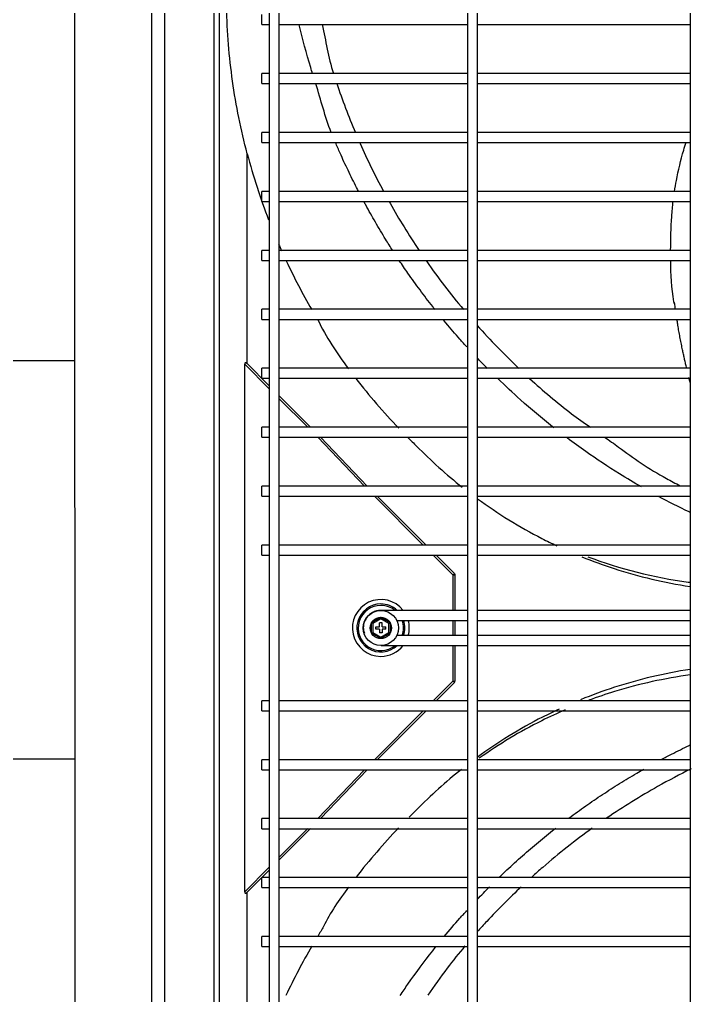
# Model space of a CAD drawing. Extents: x 58467 to 79089, y -33726 to -17391.
# Drawn here: x 72186.26 to 72213.21, y -19168.33 to -19129.44 of the extents above; entities that cross this region are included whole.
import ezdxf

# ---------------------------------------------------------------- set-up
doc = ezdxf.new("R2010")
doc.units = 0
doc.header["$LTSCALE"] = 100
doc.layers.add('BA_elev1', color=7, linetype='Continuous')
doc.layers.add('BA_elev3', color=8, linetype='Continuous')

# ---------------------------------------------------------------- blocks, each defined once
blk = doc.blocks.new('ZSGT')
at = {"color": 3}
for p, q in [((40264.234, -24505.717, -3.539), (40264.234, -24624.08, -3.539)), ((40264.634, -24624.08, -3.539), (40264.634, -24505.717, -3.539)), ((40273.112, -24505.717, -3.539), (40273.112, -24624.08, -3.539)), ((40251.646, -24622.901, -3.539), (40251.646, -24506.852, -3.539)), ((40252.146, -24506.852, -3.539), (40252.146, -24622.901, -3.539)), ((40254.125, -24617.41, -3.539), (40254.125, -24512.252, -3.539)), ((40256.329, -24512.125, -3.539), (40256.329, -24617.58, -3.539)), ((40256.729, -24617.58, -3.539), (40256.729, -24512.125, -3.539)), ((40254.337, -24512.405, -3.539), (40254.337, -24617.258, -3.539)), ((40256.029, -24540.785, -3.539), (40256.029, -24540.385, -3.539)), ((40256.029, -24540.785, -3.539), (40256.329, -24540.785, -3.539)), ((40256.729, -24540.785, -3.539), (40264.234, -24540.785, -3.539)), ((40264.634, -24540.785, -3.539), (40273.113, -24540.785, -3.539)), ((40256.329, -24542.734, -3.539), (40256.029, -24542.734, -3.539)), ((40256.029, -24543.134, -3.539), (40256.029, -24542.734, -3.539)), ((40264.234, -24542.734, -3.539), (40256.729, -24542.734, -3.539)), ((40273.113, -24542.734, -3.539), (40264.634, -24542.734, -3.539)), ((40256.029, -24543.134, -3.539), (40256.329, -24543.134, -3.539)), ((40256.729, -24543.134, -3.539), (40264.234, -24543.134, -3.539)), ((40264.634, -24543.134, -3.539), (40273.113, -24543.134, -3.539)), ((40256.329, -24545.084, -3.539), (40256.029, -24545.084, -3.539)), ((40256.029, -24545.484, -3.539), (40256.029, -24545.084, -3.539)), ((40264.234, -24545.084, -3.539), (40256.729, -24545.084, -3.539)), ((40273.113, -24545.084, -3.539), (40264.634, -24545.084, -3.539)), ((40256.029, -24545.484, -3.539), (40256.329, -24545.484, -3.539)), ((40256.729, -24545.484, -3.539), (40264.234, -24545.484, -3.539)), ((40264.634, -24545.484, -3.539), (40273.113, -24545.484, -3.539)), ((40255.449, -24554.305, -3.539), (40255.449, -24545.935, -3.539)), ((40256.329, -24547.434, -3.539), (40256.029, -24547.434, -3.539)), ((40256.029, -24547.833, -3.539), (40256.029, -24547.434, -3.539)), ((40264.234, -24547.434, -3.539), (40256.729, -24547.434, -3.539)), ((40273.113, -24547.434, -3.539), (40264.634, -24547.434, -3.539)), ((40256.029, -24547.833, -3.539), (40256.329, -24547.833, -3.539)), ((40256.729, -24547.833, -3.539), (40264.234, -24547.833, -3.539)), ((40264.634, -24547.833, -3.539), (40273.113, -24547.833, -3.539)), ((40256.329, -24549.783, -3.539), (40256.029, -24549.783, -3.539)), ((40256.029, -24550.183, -3.539), (40256.029, -24549.783, -3.539)), ((40264.234, -24549.783, -3.539), (40256.729, -24549.783, -3.539)), ((40273.113, -24549.783, -3.539), (40264.634, -24549.783, -3.539)), ((40256.029, -24550.183, -3.539), (40256.329, -24550.183, -3.539)), ((40256.729, -24550.183, -3.539), (40264.234, -24550.183, -3.539)), ((40264.634, -24550.183, -3.539), (40273.113, -24550.183, -3.539)), ((40256.329, -24552.133, -3.539), (40256.029, -24552.133, -3.539)), ((40256.029, -24552.533, -3.539), (40256.029, -24552.133, -3.539)), ((40264.234, -24552.133, -3.539), (40256.729, -24552.133, -3.539)), ((40273.113, -24552.133, -3.539), (40264.634, -24552.133, -3.539)), ((40256.029, -24552.533, -3.539), (40256.329, -24552.533, -3.539)), ((40256.729, -24552.533, -3.539), (40264.234, -24552.533, -3.539)), ((40264.634, -24552.533, -3.539), (40273.113, -24552.533, -3.539)), ((40255.349, -24575.344, -3.539), (40255.349, -24554.319, -3.539)), ((40255.349, -24554.319, -3.539), (40256.329, -24555.299, -3.539)), ((40255.429, -24554.285, -3.539), (40256.329, -24555.185, -3.539)), ((40256.329, -24554.482, -3.539), (40256.029, -24554.482, -3.539)), ((40256.029, -24554.882, -3.539), (40256.029, -24554.482, -3.539)), ((40264.234, -24554.482, -3.539), (40256.729, -24554.482, -3.539)), ((40273.113, -24554.482, -3.539), (40264.634, -24554.482, -3.539)), ((40256.029, -24554.882, -3.539), (40256.329, -24554.882, -3.539)), ((40256.729, -24554.882, -3.539), (40264.234, -24554.882, -3.539)), ((40264.634, -24554.882, -3.539), (40273.113, -24554.882, -3.539)), ((40256.729, -24555.585, -3.539), (40257.976, -24556.832, -3.539)), ((40256.729, -24555.698, -3.539), (40257.863, -24556.832, -3.539)), ((40256.329, -24556.832, -3.539), (40256.029, -24556.832, -3.539)), ((40256.029, -24557.232, -3.539), (40256.029, -24556.832, -3.539)), ((40264.234, -24556.832, -3.539), (40256.729, -24556.832, -3.539)), ((40273.113, -24556.832, -3.539), (40264.634, -24556.832, -3.539)), ((40256.029, -24557.232, -3.539), (40256.329, -24557.232, -3.539)), ((40256.729, -24557.232, -3.539), (40264.234, -24557.232, -3.539)), ((40258.263, -24557.232, -3.539), (40260.118, -24559.182, -3.539)), ((40258.376, -24557.232, -3.539), (40260.231, -24559.182, -3.539)), ((40264.634, -24557.232, -3.539), (40273.113, -24557.232, -3.539)), ((40256.329, -24559.182, -3.539), (40256.029, -24559.182, -3.539)), ((40256.029, -24559.582, -3.539), (40256.029, -24559.182, -3.539)), ((40264.234, -24559.182, -3.539), (40256.729, -24559.182, -3.539)), ((40273.113, -24559.182, -3.539), (40264.634, -24559.182, -3.539)), ((40256.029, -24559.582, -3.539), (40256.329, -24559.582, -3.539)), ((40256.729, -24559.582, -3.539), (40264.234, -24559.582, -3.539)), ((40260.518, -24559.582, -3.539), (40262.468, -24561.531, -3.539)), ((40260.631, -24559.582, -3.539), (40262.581, -24561.531, -3.539)), ((40264.634, -24559.582, -3.539), (40273.113, -24559.582, -3.539)), ((40256.329, -24561.531, -3.539), (40256.029, -24561.531, -3.539)), ((40256.029, -24561.931, -3.539), (40256.029, -24561.531, -3.539)), ((40264.234, -24561.531, -3.539), (40256.729, -24561.531, -3.539)), ((40273.113, -24561.531, -3.539), (40264.634, -24561.531, -3.539)), ((40256.029, -24561.931, -3.539), (40256.329, -24561.931, -3.539)), ((40256.729, -24561.931, -3.539), (40264.234, -24561.931, -3.539)), ((40262.868, -24561.931, -3.539), (40263.651, -24562.714, -3.539)), ((40262.981, -24561.931, -3.539), (40263.708, -24562.658, -3.539)), ((40264.634, -24561.931, -3.539), (40273.113, -24561.931, -3.539)), ((40263.651, -24562.714, -3.539), (40263.708, -24562.658, -3.539)), ((40263.651, -24562.714, -3.539), (40263.651, -24564.131, -3.539)), ((40263.651, -24562.714, -3.539), (40263.731, -24562.714, -3.539)), ((40263.731, -24562.714, -3.539), (40263.731, -24564.131, -3.539)), ((40262.168, -24564.131, -3.539), (40260.79, -24564.131, -3.539)), ((40264.234, -24564.131, -3.539), (40261.961, -24564.131, -3.539)), ((40262.817, -24564.131, -3.539), (40262.451, -24564.131, -3.539)), ((40273.112, -24564.131, -3.539), (40264.634, -24564.131, -3.539)), ((40260.408, -24564.619, -3.539), (40260.776, -24564.406, -3.539)), ((40260.408, -24565.044, -3.539), (40260.408, -24564.619, -3.539)), ((40260.458, -24564.648, -3.539), (40260.408, -24564.619, -3.539)), ((40260.776, -24564.464, -3.539), (40260.458, -24564.648, -3.539)), ((40260.458, -24564.648, -3.539), (40260.458, -24565.015, -3.539)), ((40260.576, -24564.781, -3.539), (40260.726, -24564.781, -3.539)), ((40260.576, -24564.881, -3.539), (40260.576, -24564.781, -3.539)), ((40260.826, -24564.631, -3.539), (40260.726, -24564.631, -3.539)), ((40260.726, -24564.781, -3.539), (40260.726, -24564.631, -3.539)), ((40260.776, -24564.406, -3.539), (40261.144, -24564.619, -3.539)), ((40260.776, -24564.464, -3.539), (40260.776, -24564.406, -3.539)), ((40261.094, -24564.648, -3.539), (40260.776, -24564.464, -3.539)), ((40260.826, -24564.781, -3.539), (40260.826, -24564.631, -3.539)), ((40260.826, -24564.781, -3.539), (40260.976, -24564.781, -3.539)), ((40260.976, -24564.881, -3.539), (40260.976, -24564.781, -3.539)), ((40261.094, -24564.648, -3.539), (40261.144, -24564.619, -3.539)), ((40261.094, -24565.015, -3.539), (40261.094, -24564.648, -3.539)), ((40261.144, -24564.619, -3.539), (40261.144, -24565.044, -3.539)), ((40261.408, -24564.531, -3.539), (40262.168, -24564.531, -3.539)), ((40261.961, -24564.531, -3.539), (40264.234, -24564.531, -3.539)), ((40262.451, -24564.531, -3.539), (40262.817, -24564.531, -3.539)), ((40263.651, -24564.531, -3.539), (40263.651, -24565.131, -3.539)), ((40263.731, -24564.531, -3.539), (40263.731, -24565.131, -3.539)), ((40264.634, -24564.531, -3.539), (40273.112, -24564.531, -3.539)), ((40260.408, -24565.044, -3.539), (40260.458, -24565.015, -3.539)), ((40260.776, -24565.256, -3.539), (40260.408, -24565.044, -3.539)), ((40260.458, -24565.015, -3.539), (40260.776, -24565.198, -3.539)), ((40260.726, -24564.881, -3.539), (40260.576, -24564.881, -3.539)), ((40260.726, -24564.881, -3.539), (40260.726, -24565.031, -3.539)), ((40260.826, -24565.031, -3.539), (40260.726, -24565.031, -3.539)), ((40260.776, -24565.198, -3.539), (40261.094, -24565.015, -3.539)), ((40261.144, -24565.044, -3.539), (40260.776, -24565.256, -3.539)), ((40260.826, -24564.881, -3.539), (40260.826, -24565.031, -3.539)), ((40260.976, -24564.881, -3.539), (40260.826, -24564.881, -3.539)), ((40261.144, -24565.044, -3.539), (40261.094, -24565.015, -3.539)), ((40262.168, -24565.131, -3.539), (40261.408, -24565.131, -3.539)), ((40262.451, -24565.131, -3.539), (40262.168, -24565.131, -3.539)), ((40262.817, -24565.131, -3.539), (40262.451, -24565.131, -3.539)), ((40263.1, -24565.131, -3.539), (40262.817, -24565.131, -3.539)), ((40264.234, -24565.131, -3.539), (40263.1, -24565.131, -3.539)), ((40273.113, -24565.131, -3.539), (40264.634, -24565.131, -3.539)), ((40260.776, -24565.256, -3.539), (40260.776, -24565.198, -3.539)), ((40260.794, -24565.531, -3.539), (40262.168, -24565.531, -3.539)), ((40262.168, -24565.531, -3.539), (40262.451, -24565.531, -3.539)), ((40262.451, -24565.531, -3.539), (40262.817, -24565.531, -3.539)), ((40262.451, -24565.531, -3.539), (40262.451, -24565.531, -3.539)), ((40262.817, -24565.531, -3.539), (40263.1, -24565.531, -3.539)), ((40262.817, -24565.531, -3.539), (40262.817, -24565.531, -3.539)), ((40263.1, -24565.531, -3.539), (40264.234, -24565.531, -3.539)), ((40263.651, -24565.531, -3.539), (40263.651, -24566.948, -3.539)), ((40263.731, -24565.531, -3.539), (40263.731, -24566.948, -3.539)), ((40264.634, -24565.531, -3.539), (40273.113, -24565.531, -3.539)), ((40263.651, -24566.948, -3.539), (40262.868, -24567.73, -3.539)), ((40263.708, -24567.005, -3.539), (40262.982, -24567.73, -3.539)), ((40263.651, -24566.948, -3.539), (40263.731, -24566.948, -3.539)), ((40263.708, -24567.005, -3.539), (40263.651, -24566.948, -3.539)), ((40256.329, -24567.73, -3.539), (40256.029, -24567.73, -3.539)), ((40256.029, -24568.13, -3.539), (40256.029, -24567.73, -3.539)), ((40264.234, -24567.73, -3.539), (40256.729, -24567.73, -3.539)), ((40273.113, -24567.73, -3.539), (40264.634, -24567.73, -3.539)), ((40256.029, -24568.13, -3.539), (40256.329, -24568.13, -3.539)), ((40256.729, -24568.13, -3.539), (40264.234, -24568.13, -3.539)), ((40262.469, -24568.13, -3.539), (40260.519, -24570.08, -3.539)), ((40262.582, -24568.13, -3.539), (40260.632, -24570.08, -3.539)), ((40264.634, -24568.13, -3.539), (40273.113, -24568.13, -3.539)), ((40256.329, -24570.08, -3.539), (40256.029, -24570.08, -3.539)), ((40256.029, -24570.48, -3.539), (40256.029, -24570.08, -3.539)), ((40264.234, -24570.08, -3.539), (40256.729, -24570.08, -3.539)), ((40273.113, -24570.08, -3.539), (40264.634, -24570.08, -3.539)), ((40256.029, -24570.48, -3.539), (40256.329, -24570.48, -3.539)), ((40256.729, -24570.48, -3.539), (40264.234, -24570.48, -3.539)), ((40260.119, -24570.48, -3.539), (40258.263, -24572.43, -3.539)), ((40260.232, -24570.48, -3.539), (40258.377, -24572.43, -3.539)), ((40264.634, -24570.48, -3.539), (40273.113, -24570.48, -3.539)), ((40256.329, -24572.43, -3.539), (40256.029, -24572.43, -3.539)), ((40256.029, -24572.83, -3.539), (40256.029, -24572.43, -3.539)), ((40264.234, -24572.43, -3.539), (40256.729, -24572.43, -3.539)), ((40273.113, -24572.43, -3.539), (40264.634, -24572.43, -3.539)), ((40256.029, -24572.83, -3.539), (40256.329, -24572.83, -3.539)), ((40257.864, -24572.829, -3.539), (40256.729, -24573.964, -3.539)), ((40257.977, -24572.829, -3.539), (40256.729, -24574.077, -3.539)), ((40256.729, -24572.83, -3.539), (40264.234, -24572.83, -3.539)), ((40264.634, -24572.83, -3.539), (40273.113, -24572.83, -3.539)), ((40256.329, -24574.364, -3.539), (40255.349, -24575.344, -3.539)), ((40256.329, -24574.477, -3.539), (40255.429, -24575.377, -3.539)), ((40256.329, -24574.779, -3.539), (40256.029, -24574.779, -3.539)), ((40256.029, -24575.179, -3.539), (40256.029, -24574.779, -3.539)), ((40264.234, -24574.779, -3.539), (40256.729, -24574.779, -3.539)), ((40273.113, -24574.779, -3.539), (40264.634, -24574.779, -3.539)), ((40256.029, -24575.179, -3.539), (40256.329, -24575.179, -3.539)), ((40256.729, -24575.179, -3.539), (40264.234, -24575.179, -3.539)), ((40264.634, -24575.179, -3.539), (40273.113, -24575.179, -3.539)), ((40255.449, -24583.727, -3.539), (40255.449, -24575.357, -3.539)), ((40256.329, -24577.129, -3.539), (40256.029, -24577.129, -3.539)), ((40256.029, -24577.529, -3.539), (40256.029, -24577.129, -3.539)), ((40264.234, -24577.129, -3.539), (40256.729, -24577.129, -3.539)), ((40273.113, -24577.129, -3.539), (40264.634, -24577.129, -3.539)), ((40256.029, -24577.529, -3.539), (40256.329, -24577.529, -3.539)), ((40256.729, -24577.529, -3.539), (40264.234, -24577.529, -3.539)), ((40264.634, -24577.529, -3.539), (40273.113, -24577.529, -3.539))]:
    blk.add_line(p, q, dxfattribs=at)
for radius in [0.7, 0.425, 0.425]:
    blk.add_circle((40260.776, -24564.831, -3.539), radius, dxfattribs=at)
at = {"color": 3, "extrusion": (0, 0, -1)}
blk.add_arc((-40263.651, -24562.714, 3.539), 0.08, 135, 180, dxfattribs=at)
at = {"color": 3}
for centre, radius, start, end in [((40260.776, -24564.831, -3.539), 1.133, 38.1431, 270), ((40260.776, -24564.831, -3.539), 0.956, 90, 312.9805), ((40260.776, -24564.831, -3.539), 0.9, 90, 308.9644), ((40260.776, -24564.831, -3.539), 0.956, 47.0194, 90), ((40260.776, -24564.831, -3.539), 0.9, 51.0412, 90), ((40260.776, -24564.831, -3.539), 0.9, 340.5432, 19.4569), ((40260.776, -24564.831, -3.539), 0.956, 341.7356, 18.2642), ((40260.776, -24564.831, -3.539), 1.133, 344.6607, 15.3394), ((40260.776, -24564.831, -3.539), 1.133, 270, 321.8625), ((40263.651, -24566.948, -3.539), 0.08, 315, 0)]:
    blk.add_arc(centre, radius, start, end, dxfattribs=at)
for centre, major_axis, start_param, end_param in [((40255.429, -24554.399, -3.539), (-0.057, 0.137), -0.785398, 0.785398), ((40255.429, -24575.264, -3.539), (0.057, 0.137), 2.356194, 3.926991)]:
    blk.add_ellipse(centre, major_axis=major_axis, ratio=0.414214, start_param=start_param, end_param=end_param, dxfattribs=at)
for points, knots in [([(40255.449, -24545.935, -3.539), (40255.197, -24544.979, -3.539), (40255.002, -24544.014, -3.539), (40254.796, -24542.553, -3.539), (40254.742, -24542.064, -3.539), (40254.662, -24541.082, -3.539), (40254.639, -24540.588, -3.539), (40254.614, -24539.597, -3.539), (40254.608, -24539.1, -3.539), (40254.592, -24538.108, -3.539), (40254.585, -24537.612, -3.539), (40254.565, -24536.123, -3.539), (40254.556, -24535.129, -3.539), (40254.549, -24534.136, -3.539)], [0, 0, 0, 0, 0.25, 0.25, 0.375, 0.375, 0.5, 0.5, 0.625, 0.625, 0.75, 0.75, 1, 1, 1, 1]), ([(40258.052, -24542.737, -3.539), (40258.028, -24542.658, -3.539), (40257.831, -24542.016, -3.539), (40257.657, -24541.366, -3.539), (40257.521, -24540.792, -3.539)], [0, 0, 0, 0, 0.122391, 1, 1, 1, 1]), ([(40259.89, -24547.441, -3.539), (40259.863, -24547.388, -3.539), (40259.719, -24547.108, -3.539), (40259.467, -24546.597, -3.539), (40259.19, -24545.998, -3.539), (40259.029, -24545.627, -3.539), (40258.97, -24545.489, -3.539)], [0, 0, 0, 0, 0.082272, 0.438667, 0.790874, 1, 1, 1, 1]), ([(40259.932, -24545.484, -3.539), (40259.937, -24545.495, -3.539), (40260.226, -24546.149, -3.539), (40260.545, -24546.801, -3.539), (40260.887, -24547.437, -3.539)], [0, 0, 0, 0, 0.017477, 1, 1, 1, 1]), ([(40272.486, -24547.432, -3.539), (40272.508, -24547.289, -3.539), (40272.602, -24546.736, -3.539), (40272.757, -24546.084, -3.539), (40272.914, -24545.582, -3.539), (40272.948, -24545.48, -3.539)], [0, 0, 0, 0, 0.217085, 0.84018, 1, 1, 1, 1]), ([(40261.253, -24549.794, -3.539), (40261.156, -24549.644, -3.539), (40260.919, -24549.268, -3.539), (40260.556, -24548.662, -3.539), (40260.272, -24548.157, -3.539), (40260.123, -24547.881, -3.539), (40260.098, -24547.835, -3.539)], [0, 0, 0, 0, 0.235493, 0.585637, 0.931817, 1, 1, 1, 1]), ([(40261.105, -24547.834, -3.539), (40261.117, -24547.856, -3.539), (40261.486, -24548.514, -3.539), (40261.887, -24549.166, -3.539), (40262.305, -24549.789, -3.539)], [0, 0, 0, 0, 0.033617, 1, 1, 1, 1]), ([(40272.33, -24549.783, -3.539), (40272.33, -24549.332, -3.539), (40272.344, -24548.682, -3.539), (40272.407, -24548.031, -3.539), (40272.431, -24547.832, -3.539)], [0, 0, 0, 0, 0.693143, 1, 1, 1, 1]), ([(40262.938, -24552.144, -3.539), (40262.906, -24552.104, -3.539), (40262.702, -24551.846, -3.539), (40262.336, -24551.367, -3.539), (40261.893, -24550.752, -3.539), (40261.622, -24550.355, -3.539), (40261.508, -24550.184, -3.539)], [0, 0, 0, 0, 0.062992, 0.40604, 0.74536, 1, 1, 1, 1]), ([(40262.576, -24550.184, -3.539), (40262.587, -24550.199, -3.539), (40263.051, -24550.864, -3.539), (40263.55, -24551.518, -3.539), (40264.072, -24552.14, -3.539)], [0, 0, 0, 0, 0.02383, 1, 1, 1, 1]), ([(40272.48, -24551.917, -3.539), (40272.474, -24551.887, -3.539), (40272.365, -24551.32, -3.539), (40272.34, -24550.737, -3.539), (40272.333, -24550.184, -3.539)], [0, 0, 0, 0, 0.052096, 1, 1, 1, 1]), ([(40272.522, -24552.136, -3.539), (40272.518, -24552.106, -3.539), (40272.506, -24552.016, -3.539), (40272.494, -24551.925, -3.539), (40272.487, -24551.865, -3.539)], [0, 0, 0, 0, 0.329472, 1, 1, 1, 1]), ([(40264.208, -24553.634, -3.539), (40264.114, -24553.531, -3.539), (40263.831, -24553.216, -3.539), (40263.514, -24552.848, -3.539), (40263.294, -24552.582, -3.539), (40263.255, -24552.535, -3.539)], [0, 0, 0, 0, 0.288093, 0.872679, 1, 1, 1, 1]), ([(40272.97, -24554.485, -3.539), (40272.963, -24554.454, -3.539), (40272.941, -24554.365, -3.539), (40272.907, -24554.218, -3.539), (40272.868, -24554.045, -3.539), (40272.83, -24553.872, -3.539), (40272.79, -24553.68, -3.539), (40272.754, -24553.506, -3.539), (40272.716, -24553.313, -3.539), (40272.687, -24553.158, -3.539), (40272.652, -24552.963, -3.539), (40272.622, -24552.787, -3.539), (40272.596, -24552.631, -3.539), (40272.584, -24552.552, -3.539), (40272.581, -24552.533, -3.539)], [0, 0, 0, 0, 0.04892, 0.138223, 0.227526, 0.316829, 0.406131, 0.525202, 0.584737, 0.703807, 0.763342, 0.882413, 0.971716, 1, 1, 1, 1]), ([(40267.669, -24556.85, -3.539), (40267.654, -24556.838, -3.539), (40267.202, -24556.482, -3.539), (40266.44, -24555.848, -3.539), (40265.736, -24555.18, -3.539), (40265.437, -24554.893, -3.539)], [0, 0, 0, 0, 0.019072, 0.581193, 1, 1, 1, 1]), ([(40266.709, -24554.89, -3.539), (40267.24, -24555.377, -3.539), (40268.027, -24556.05, -3.539), (40268.877, -24556.656, -3.539), (40269.131, -24556.835, -3.539)], [0, 0, 0, 0, 0.70386, 1, 1, 1, 1]), ([(40271.161, -24559.207, -3.539), (40270.869, -24559.04, -3.539), (40270.116, -24558.591, -3.539), (40269.13, -24557.939, -3.539), (40268.446, -24557.443, -3.539), (40268.202, -24557.259, -3.539)], [0, 0, 0, 0, 0.284794, 0.741705, 1, 1, 1, 1]), ([(40269.699, -24557.23, -3.539), (40269.883, -24557.359, -3.539), (40270.367, -24557.697, -3.539), (40271.159, -24558.289, -3.539), (40271.992, -24558.787, -3.539), (40272.538, -24559.074, -3.539), (40272.736, -24559.176, -3.539), (40272.749, -24559.182, -3.539)], [0, 0, 0, 0, 0.188637, 0.492926, 0.817568, 0.9884, 1, 1, 1, 1]), ([(40264.632, -24559.685, -3.539), (40265.442, -24560.275, -3.539), (40266.298, -24560.802, -3.539), (40267.394, -24561.365, -3.539), (40267.59, -24561.461, -3.539), (40267.787, -24561.554, -3.539)], [0, 0, 0, 0, 0.823029, 0.823029, 1, 1, 1, 1]), ([(40273.098, -24560.223, -3.539), (40273.088, -24560.219, -3.539), (40272.664, -24560.016, -3.539), (40272.245, -24559.803, -3.539), (40271.841, -24559.586, -3.539)], [0, 0, 0, 0, 0.023633, 1, 1, 1, 1]), ([(40268.79, -24561.993, -3.539), (40269.216, -24562.165, -3.539), (40269.647, -24562.322, -3.539), (40271.066, -24562.781, -3.539), (40272.074, -24563.021, -3.539), (40273.106, -24563.18, -3.539)], [0, 0, 0, 0, 0.306385, 0.306385, 1, 1, 1, 1]), ([(40269.023, -24561.992, -3.539), (40270.315, -24562.476, -3.539), (40271.652, -24562.815, -3.539), (40273.057, -24563.011, -3.539), (40273.083, -24563.014, -3.539), (40273.109, -24563.018, -3.539)], [0, 0, 0, 0, 0.981495, 0.981495, 1, 1, 1, 1]), ([(40260.776, -24564.131, -3.539), (40260.714, -24564.132, -3.539), (40260.601, -24564.146, -3.539), (40260.407, -24564.222, -3.539), (40260.235, -24564.364, -3.539), (40260.125, -24564.552, -3.539), (40260.074, -24564.736, -3.539), (40260.074, -24564.895, -3.539), (40260.103, -24564.996, -3.539), (40260.118, -24565.032, -3.539)], [0, 0, 0, 0, 0.137285, 0.262147, 0.473488, 0.63553, 0.754235, 0.906368, 1, 1, 1, 1]), ([(40273.109, -24566.481, -3.539), (40272.083, -24566.639, -3.539), (40271.07, -24566.88, -3.539), (40269.636, -24567.343, -3.539), (40269.185, -24567.508, -3.539), (40268.74, -24567.689, -3.539)], [0, 0, 0, 0, 0.681342, 0.681342, 1, 1, 1, 1]), ([(40273.111, -24566.703, -3.539), (40272.092, -24566.841, -3.539), (40271.087, -24567.06, -3.539), (40269.752, -24567.47, -3.539), (40269.409, -24567.587, -3.539), (40269.068, -24567.713, -3.539)], [0, 0, 0, 0, 0.742253, 0.742253, 1, 1, 1, 1]), ([(40267.88, -24568.064, -3.539), (40267.66, -24568.167, -3.539), (40267.441, -24568.273, -3.539), (40266.317, -24568.849, -3.539), (40265.438, -24569.39, -3.539), (40264.615, -24569.991, -3.539)], [0, 0, 0, 0, 0.192969, 0.192969, 1, 1, 1, 1]), ([(40268.126, -24568.092, -3.539), (40267.81, -24568.229, -3.539), (40267.498, -24568.374, -3.539), (40266.322, -24568.962, -3.539), (40265.492, -24569.461, -3.539), (40264.7, -24570.023, -3.539)], [0, 0, 0, 0, 0.260427, 0.260427, 1, 1, 1, 1]), ([(40271.947, -24570.078, -3.539), (40272.087, -24570.004, -3.539), (40272.458, -24569.81, -3.539), (40272.843, -24569.619, -3.539), (40273.088, -24569.502, -3.539), (40273.098, -24569.498, -3.539)], [0, 0, 0, 0, 0.36828, 0.975008, 1, 1, 1, 1]), ([(40268.281, -24572.402, -3.539), (40268.5, -24572.239, -3.539), (40268.94, -24571.921, -3.539), (40269.611, -24571.464, -3.539), (40270.291, -24571.029, -3.539), (40270.842, -24570.697, -3.539), (40271.167, -24570.51, -3.539), (40271.261, -24570.456, -3.539)], [0, 0, 0, 0, 0.229373, 0.457693, 0.68426, 0.909075, 1, 1, 1, 1]), ([(40273.146, -24570.447, -3.539), (40272.699, -24570.668, -3.539), (40271.565, -24571.265, -3.539), (40270.446, -24571.958, -3.539), (40269.777, -24572.414, -3.539)], [0, 0, 0, 0, 0.392123, 1, 1, 1, 1]), ([(40265.497, -24574.764, -3.539), (40265.572, -24574.692, -3.539), (40265.85, -24574.425, -3.539), (40266.341, -24573.977, -3.539), (40266.975, -24573.429, -3.539), (40267.447, -24573.045, -3.539), (40267.706, -24572.842, -3.539), (40267.747, -24572.81, -3.539)], [0, 0, 0, 0, 0.10453, 0.387673, 0.668723, 0.947676, 1, 1, 1, 1]), ([(40269.204, -24572.814, -3.539), (40268.531, -24573.297, -3.539), (40267.722, -24573.934, -3.539), (40266.939, -24574.626, -3.539), (40266.796, -24574.756, -3.539)], [0, 0, 0, 0, 0.816114, 1, 1, 1, 1]), ([(40259.492, -24575.155, -3.539), (40259.112, -24575.664, -3.539), (40258.751, -24576.188, -3.539), (40258.422, -24576.857, -3.539), (40258.34, -24576.989, -3.539), (40258.259, -24577.122, -3.539)], [0, 0, 0, 0, 0.803702, 0.803702, 1, 1, 1, 1]), ([(40266.376, -24575.144, -3.539), (40265.908, -24575.584, -3.539), (40265.319, -24576.177, -3.539), (40264.746, -24576.8, -3.539), (40264.62, -24576.941, -3.539)], [0, 0, 0, 0, 0.777017, 1, 1, 1, 1]), ([(40263.305, -24577.123, -3.539), (40263.508, -24576.878, -3.539), (40263.807, -24576.53, -3.539), (40264.115, -24576.192, -3.539), (40264.21, -24576.089, -3.539)], [0, 0, 0, 0, 0.695118, 1, 1, 1, 1]), ([(40261.549, -24579.477, -3.539), (40261.65, -24579.325, -3.539), (40262.064, -24578.72, -3.539), (40262.547, -24578.07, -3.539), (40262.936, -24577.578, -3.539), (40262.983, -24577.519, -3.539)], [0, 0, 0, 0, 0.224879, 0.906883, 1, 1, 1, 1]), ([(40264.129, -24577.504, -3.539), (40263.886, -24577.791, -3.539), (40263.373, -24578.428, -3.539), (40262.902, -24579.104, -3.539), (40262.647, -24579.471, -3.539)], [0, 0, 0, 0, 0.462065, 1, 1, 1, 1])]:
    blk.add_open_spline(points, degree=3, knots=knots, dxfattribs=at)
for points in [[(40258.431, -24540.785, -3.539), (40258.589, -24541.433, -3.539), (40258.677, -24542.083, -3.539), (40258.886, -24542.734, -3.539)], [(40258.802, -24545.086, -3.539), (40258.541, -24544.447, -3.539), (40258.396, -24543.798, -3.539), (40258.182, -24543.142, -3.539)], [(40259.018, -24543.135, -3.539), (40259.238, -24543.785, -3.539), (40259.485, -24544.435, -3.539), (40259.76, -24545.085, -3.539)], [(40255.449, -24545.935, -3.539), (40255.686, -24546.832, -3.539), (40255.971, -24547.71, -3.539), (40256.304, -24548.568, -3.539)], [(40256.701, -24549.535, -3.539), (40256.74, -24549.624, -3.539), (40256.779, -24549.712, -3.539), (40256.819, -24549.8, -3.539)], [(40257.005, -24550.205, -3.539), (40257.314, -24550.862, -3.539), (40257.653, -24551.507, -3.539), (40258.02, -24552.138, -3.539)], [(40258.266, -24552.551, -3.539), (40258.581, -24553.224, -3.539), (40259.019, -24553.874, -3.539), (40259.487, -24554.501, -3.539)], [(40264.617, -24552.771, -3.539), (40265.141, -24553.359, -3.539), (40265.697, -24553.932, -3.539), (40266.282, -24554.489, -3.539)], [(40265.02, -24554.486, -3.539), (40264.884, -24554.348, -3.539), (40264.749, -24554.209, -3.539), (40264.615, -24554.069, -3.539)], [(40259.778, -24554.884, -3.539), (40260.312, -24555.573, -3.539), (40260.882, -24556.234, -3.539), (40261.488, -24556.867, -3.539)], [(40273.112, -24555.049, -3.539), (40273.094, -24554.984, -3.539), (40273.078, -24554.918, -3.539), (40273.061, -24554.852, -3.539)], [(40261.864, -24557.252, -3.539), (40261.975, -24557.363, -3.539), (40262.087, -24557.473, -3.539), (40262.2, -24557.583, -3.539)], [(40262.2, -24557.583, -3.539), (40262.777, -24558.171, -3.539), (40263.385, -24558.717, -3.539), (40264.022, -24559.221, -3.539)], [(40263.987, -24570.47, -3.539), (40263.361, -24570.967, -3.539), (40262.765, -24571.504, -3.539), (40262.2, -24572.079, -3.539)], [(40262.2, -24572.079, -3.539), (40262.101, -24572.174, -3.539), (40262.003, -24572.27, -3.539), (40261.906, -24572.367, -3.539)], [(40261.482, -24572.801, -3.539), (40260.884, -24573.426, -3.539), (40260.319, -24574.081, -3.539), (40259.789, -24574.764, -3.539)], [(40264.618, -24575.655, -3.539), (40264.782, -24575.483, -3.539), (40264.947, -24575.312, -3.539), (40265.112, -24575.141, -3.539)], [(40258.026, -24577.513, -3.539), (40257.653, -24578.153, -3.539), (40257.309, -24578.808, -3.539), (40256.994, -24579.477, -3.539)]]:
    blk.add_open_spline(points, degree=3, dxfattribs=at)

msp = doc.modelspace()

# ---------------------------------------------------------------- hatches: boundary and pattern name
at = {"layer": 'BA_elev3'}
h = msp.add_hatch(dxfattribs=at)
h.set_pattern_fill('LINE', color=256, scale=5)
h.set_pattern_definition([(0, (21566.486, 12448.205), (0, 15.875), [])])
h.paths.add_polyline_path([(71842.371, -20697.113), (72188.669, -20697.087), (72188.677, -19256.094), (72188.477, -19255.973), (72188.477, -19077.06), (72426.468, -19077.06), (72426.468, -18875.803), (71842.371, -18839.031)])

# ---------------------------------------------------------------- linework, layer by layer
at = {"layer": 'BA_elev1'}
msp.add_lwpolyline([(70804.368, -21036.054), (71151.069, -21036.054), (71151.069, -21036.103), (71268.426, -21036.054), (71268.426, -20947.272), (71542.438, -20947.274), (71542.438, -21036.058), (71846.439, -21036.06), (72188.669, -20701.954), (72188.669, -19744.886), (72188.669, -19744.886), (72188.669, -19563.551), (72188.669, -19563.551), (72188.677, -19256.094), (72188.492, -19255.973), (72188.462, -19077.06), (72426.468, -19077.06), (72426.468, -18875.803), (71842.371, -18839.031), (71842.371, -18839.031)], dxfattribs=at)

# ---------------------------------------------------------------- block references
msp.add_blockref('ZSGT', (31939.888, 5411.143))

doc.saveas('drawing.dxf')
